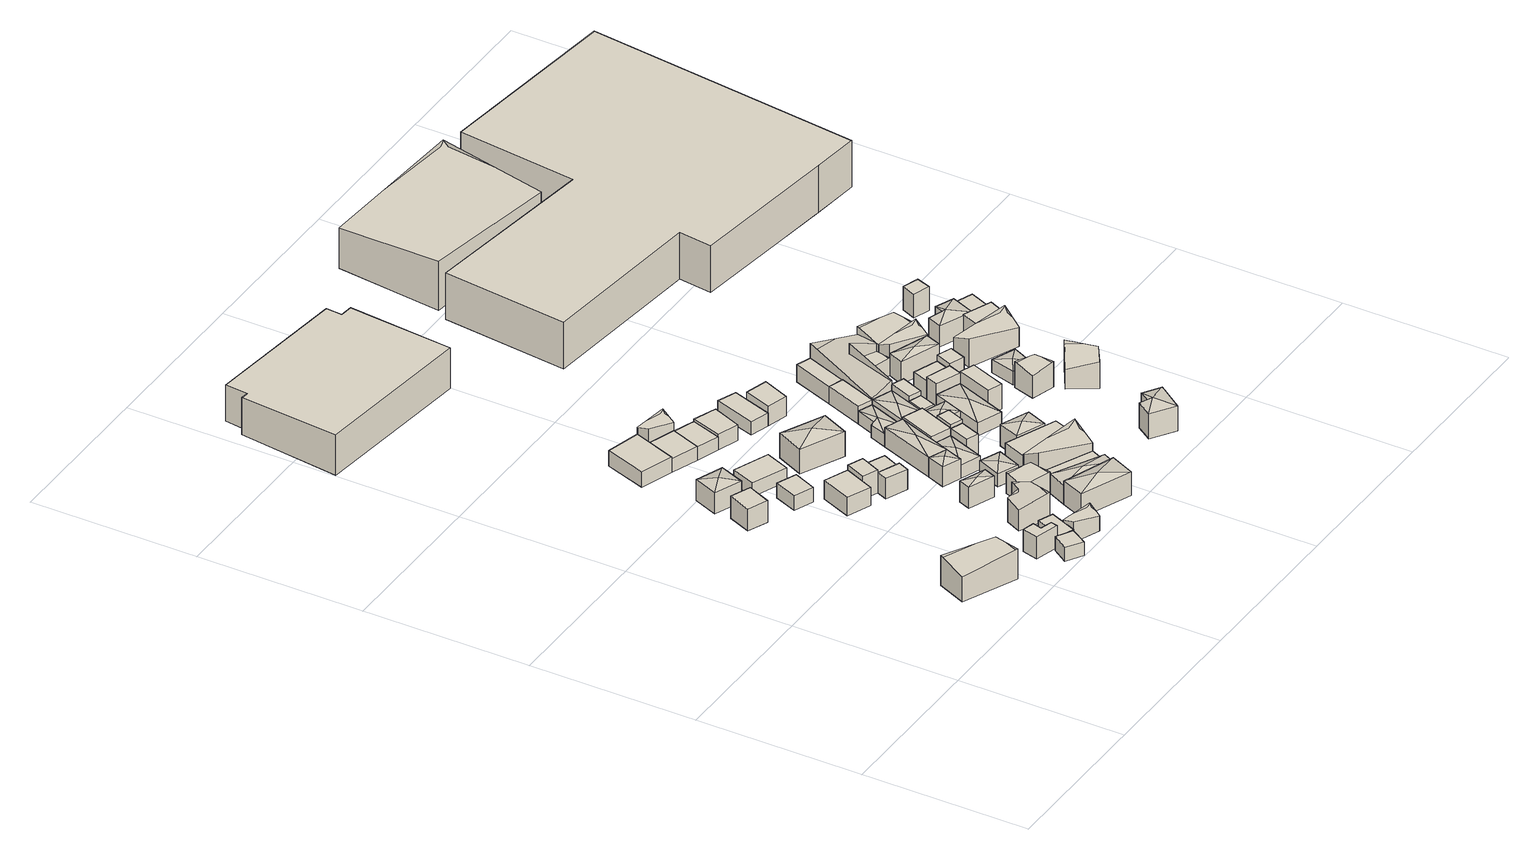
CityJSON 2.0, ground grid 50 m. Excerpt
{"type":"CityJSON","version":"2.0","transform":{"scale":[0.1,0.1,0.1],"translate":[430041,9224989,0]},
"CityObjects":{
"building1":{"type":"Building","attributes":{"Building Type":"Residential","Roof Shape":"gable","Roof Material":"Concrete Glazed Tile","Roof Material Code":1,"Roof Direction":"northwest","Building Height":7.86,"Roof Slope":29.5,"Footprint Area":170.13,"Solar PV Capacity Low":21.3,"Solar PV Capacity High":27.98,"Solar Annual Energy Low":30716,"Solar Annual Energy High":40481,"Suitable PV Area":127.17},"geometry":[{"type":"MultiSurface","lod":"2.2","boundaries":[[[0,1,2,3]],[[3,2,4,5]],[[2,1,6,4]],[[1,0,7,6]],[[0,3,5,7]],[[5,4,6,7]]]}]},
"building2":{"type":"Building","attributes":{"Building Type":"Residential","Roof Shape":"shed","Roof Material":"Clay Tile Shingle","Roof Material Code":3,"Roof Direction":"northwest","Building Height":6.77,"Roof Slope":18.7,"Footprint Area":47.7,"Solar PV Capacity Low":5.97,"Solar PV Capacity High":7.84,"Solar Annual Energy Low":8613,"Solar Annual Energy High":11351,"Suitable PV Area":35.66},"geometry":[{"type":"MultiSurface","lod":"2.2","boundaries":[[[8,9,10,11]],[[11,10,12,13]],[[10,9,14,12]],[[9,8,15,14]],[[8,11,13,15]],[[13,12,14,15]]]}]},
"building3":{"type":"Building","attributes":{"Building Type":"Residential","Roof Shape":"flat","Roof Material":"Concrete Glazed Tile","Roof Material Code":1,"Roof Direction":"northwest","Building Height":6.95,"Roof Slope":14,"Footprint Area":26.41,"Solar PV Capacity Low":3.31,"Solar PV Capacity High":4.34,"Solar Annual Energy Low":4769,"Solar Annual Energy High":6285,"Suitable PV Area":19.74},"geometry":[{"type":"MultiSurface","lod":"2.2","boundaries":[[[16,17,18,19,20,21]],[[21,20,22,23]],[[20,19,24,22]],[[19,18,25,24]],[[18,17,26,25]],[[17,16,27,26]],[[16,21,23,27]],[[23,22,24,25,26,27]]]}]},
"building4":{"type":"Building","attributes":{"Building Type":"Residential","Roof Shape":"shed","Roof Material":"Concrete Glazed Tile","Roof Material Code":1,"Roof Direction":"northwest","Building Height":4.28,"Roof Slope":13.3,"Footprint Area":32.36,"Solar PV Capacity Low":4.05,"Solar PV Capacity High":5.32,"Solar Annual Energy Low":5842,"Solar Annual Energy High":7699,"Suitable PV Area":24.19},"geometry":[{"type":"MultiSurface","lod":"2.2","boundaries":[[[28,29,30,31]],[[31,30,32,33]],[[30,29,34,32]],[[29,28,35,34]],[[28,31,33,35]],[[33,32,34,35]]]}]},
"building5":{"type":"Building","attributes":{"Building Type":"Residential","Roof Shape":"hip","Roof Material":"Clay Tile Shingle","Roof Material Code":3,"Roof Direction":"northwest","Building Height":6.63,"Roof Slope":22.6,"Footprint Area":69.58,"Solar PV Capacity Low":8.71,"Solar PV Capacity High":11.44,"Solar Annual Energy Low":12562,"Solar Annual Energy High":16556,"Suitable PV Area":52.01},"geometry":[{"type":"MultiSurface","lod":"2.2","boundaries":[[[36,37,38,39]],[[39,38,40,41]],[[38,37,42,40]],[[37,36,43,42]],[[36,39,41,43]],[[41,40,44]],[[40,42,44]],[[42,43,44]],[[43,41,44]]]}]},
"building6":{"type":"Building","attributes":{"Building Type":"Residential","Roof Shape":"flat","Roof Material":"Clay Tile Shingle","Roof Material Code":3,"Roof Direction":"northwest","Building Height":4.08,"Roof Slope":11.3,"Footprint Area":42.15,"Solar PV Capacity Low":5.28,"Solar PV Capacity High":6.93,"Solar Annual Energy Low":7611,"Solar Annual Energy High":10030,"Suitable PV Area":31.51},"geometry":[{"type":"MultiSurface","lod":"2.2","boundaries":[[[45,46,47,48]],[[48,47,49,50]],[[47,46,51,49]],[[46,45,52,51]],[[45,48,50,52]],[[50,49,51,52]]]}]},
"building7":{"type":"Building","attributes":{"Building Type":"Residential","Roof Shape":"shed","Roof Material":"Concrete Glazed Tile","Roof Material Code":1,"Roof Direction":"northwest","Building Height":4.56,"Roof Slope":10.9,"Footprint Area":46.5,"Solar PV Capacity Low":5.82,"Solar PV Capacity High":7.65,"Solar Annual Energy Low":8396,"Solar Annual Energy High":11065,"Suitable PV Area":34.76},"geometry":[{"type":"MultiSurface","lod":"2.2","boundaries":[[[53,54,55,56]],[[56,55,57,58]],[[55,54,59,57]],[[54,53,60,59]],[[53,56,58,60]],[[58,57,59,60]]]}]},
"building8":{"type":"Building","attributes":{"Building Type":"Residential","Roof Shape":"shed","Roof Material":"Concrete Glazed Tile","Roof Material Code":1,"Roof Direction":"northwest","Building Height":5.69,"Roof Slope":13.1,"Footprint Area":76.59,"Solar PV Capacity Low":9.59,"Solar PV Capacity High":12.6,"Solar Annual Energy Low":13828,"Solar Annual Energy High":18224,"Suitable PV Area":57.25},"geometry":[{"type":"MultiSurface","lod":"2.2","boundaries":[[[61,62,63,64]],[[64,63,65,66]],[[63,62,67,65]],[[62,61,68,67]],[[61,64,66,68]],[[66,65,67,68]]]}]},
"building9":{"type":"Building","attributes":{"Building Type":"Residential","Roof Shape":"gable","Roof Material":"Concrete Glazed Tile","Roof Material Code":1,"Roof Direction":"northwest","Building Height":4.71,"Roof Slope":31.8,"Footprint Area":36.45,"Solar PV Capacity Low":4.56,"Solar PV Capacity High":5.99,"Solar Annual Energy Low":6581,"Solar Annual Energy High":8673,"Suitable PV Area":27.25},"geometry":[{"type":"MultiSurface","lod":"2.2","boundaries":[[[69,47,70,71]],[[71,70,72,73]],[[70,47,74,72]],[[47,69,75,74]],[[69,71,73,75]],[[73,72,74,75]]]}]},
"building10":{"type":"Building","attributes":{"Building Type":"Residential","Roof Shape":"flat","Roof Material":"Clay Tile Shingle","Roof Material Code":3,"Roof Direction":"northwest","Building Height":4.94,"Roof Slope":7.6,"Footprint Area":140.53,"Solar PV Capacity Low":17.59,"Solar PV Capacity High":23.11,"Solar Annual Energy Low":25371,"Solar Annual Energy High":33437,"Suitable PV Area":105.04},"geometry":[{"type":"MultiSurface","lod":"2.2","boundaries":[[[76,77,78,79]],[[79,78,80,81]],[[78,77,82,80]],[[77,76,83,82]],[[76,79,81,83]],[[81,80,82,83]]]}]},
"building11":{"type":"Building","attributes":{"Building Type":"Residential","Roof Shape":"flat","Roof Material":"Clay Tile Shingle","Roof Material Code":3,"Roof Direction":"northwest","Building Height":4.43,"Roof Slope":8.7,"Footprint Area":89.55,"Solar PV Capacity Low":11.21,"Solar PV Capacity High":14.73,"Solar Annual Energy Low":16169,"Solar Annual Energy High":21309,"Suitable PV Area":66.94},"geometry":[{"type":"MultiSurface","lod":"2.2","boundaries":[[[84,85,86,87]],[[87,86,88,89]],[[86,85,90,88]],[[85,84,91,90]],[[84,87,89,91]],[[89,88,90,91]]]}]},
"building12":{"type":"Building","attributes":{"Building Type":"Residential","Roof Shape":"gable","Roof Material":"Clay Tile Shingle","Roof Material Code":3,"Roof Direction":"northwest","Building Height":6.71,"Roof Slope":29.6,"Footprint Area":73.29,"Solar PV Capacity Low":9.18,"Solar PV Capacity High":12.05,"Solar Annual Energy Low":13232,"Solar Annual Energy High":17439,"Suitable PV Area":54.78},"geometry":[{"type":"MultiSurface","lod":"2.2","boundaries":[[[92,93,94,95,96,97]],[[97,96,98,99]],[[96,95,100,98]],[[95,94,101,100]],[[94,93,102,101]],[[93,92,103,102]],[[92,97,99,103]],[[99,98,100,101,102,103]]]}]},
"building13":{"type":"Building","attributes":{"Building Type":"Residential","Roof Shape":"shed","Roof Material":"Concrete Glazed Tile","Roof Material Code":1,"Roof Direction":"northwest","Building Height":7.23,"Roof Slope":16,"Footprint Area":32.35,"Solar PV Capacity Low":4.05,"Solar PV Capacity High":5.32,"Solar Annual Energy Low":5840,"Solar Annual Energy High":7697,"Suitable PV Area":24.18},"geometry":[{"type":"MultiSurface","lod":"2.2","boundaries":[[[64,104,105,106]],[[106,105,107,108]],[[105,104,109,107]],[[104,64,110,109]],[[64,106,108,110]],[[108,107,109,110]]]}]},
"building14":{"type":"Building","attributes":{"Building Type":"Residential","Roof Shape":"shed","Roof Material":"Concrete Glazed Tile","Roof Material Code":1,"Roof Direction":"northwest","Building Height":6.28,"Roof Slope":16.9,"Footprint Area":24.74,"Solar PV Capacity Low":3.1,"Solar PV Capacity High":4.07,"Solar Annual Energy Low":4467,"Solar Annual Energy High":5887,"Suitable PV Area":18.49},"geometry":[{"type":"MultiSurface","lod":"2.2","boundaries":[[[105,111,112,113]],[[113,112,114,115]],[[112,111,116,114]],[[111,105,117,116]],[[105,113,115,117]],[[115,114,116,117]]]}]},
"building15":{"type":"Building","attributes":{"Building Type":"Residential","Roof Shape":"hip","Roof Material":"Concrete Glazed Tile","Roof Material Code":1,"Roof Direction":"northwest","Building Height":6.6,"Roof Slope":23.8,"Footprint Area":33.03,"Solar PV Capacity Low":4.13,"Solar PV Capacity High":5.43,"Solar Annual Energy Low":5962,"Solar Annual Energy High":7858,"Suitable PV Area":24.69},"geometry":[{"type":"MultiSurface","lod":"2.2","boundaries":[[[118,119,120,121]],[[121,120,122,123]],[[120,119,124,122]],[[119,118,125,124]],[[118,121,123,125]],[[123,122,126]],[[122,124,126]],[[124,125,126]],[[125,123,126]]]}]},
"building16":{"type":"Building","attributes":{"Building Type":"Residential","Roof Shape":"flat","Roof Material":"Clay Tile Shingle","Roof Material Code":3,"Roof Direction":"northwest","Building Height":4.42,"Roof Slope":14.1,"Footprint Area":83.01,"Solar PV Capacity Low":10.39,"Solar PV Capacity High":13.65,"Solar Annual Energy Low":14987,"Solar Annual Energy High":19752,"Suitable PV Area":62.05},"geometry":[{"type":"MultiSurface","lod":"2.2","boundaries":[[[127,78,128,129]],[[129,128,130,131]],[[128,78,132,130]],[[78,127,133,132]],[[127,129,131,133]],[[131,130,132,133]]]}]},
"building17":{"type":"Building","attributes":{"Building Type":"Residential","Roof Shape":"shed","Roof Material":"Concrete Glazed Tile","Roof Material Code":1,"Roof Direction":"northwest","Building Height":5.19,"Roof Slope":12.9,"Footprint Area":46.01,"Solar PV Capacity Low":5.76,"Solar PV Capacity High":7.57,"Solar Annual Energy Low":8307,"Solar Annual Energy High":10948,"Suitable PV Area":34.39},"geometry":[{"type":"MultiSurface","lod":"2.2","boundaries":[[[106,105,113,134]],[[134,113,135,136]],[[113,105,137,135]],[[105,106,138,137]],[[106,134,136,138]],[[136,135,137,138]]]}]},
"building18":{"type":"Building","attributes":{"Building Type":"Industrial","Roof Shape":"shed","Roof Material":"Metal Sheet","Roof Material Code":5,"Roof Direction":"southwest","Building Height":11.42,"Roof Slope":19,"Footprint Area":1847.92,"Solar PV Capacity Low":266.97,"Solar PV Capacity High":350.64,"Solar Annual Energy Low":384957,"Solar Annual Energy High":507342,"Suitable PV Area":1593.83},"geometry":[{"type":"MultiSurface","lod":"2.2","boundaries":[[[139,140,141,142,143,144,145,146]],[[146,145,147,148]],[[145,144,149,147]],[[144,143,150,149]],[[143,142,151,150]],[[142,141,152,151]],[[141,140,153,152]],[[140,139,154,153]],[[139,146,148,154]],[[148,147,149,150,151,152,153,154]]]}]},
"building19":{"type":"Building","attributes":{"Building Type":"Residential","Roof Shape":"gable","Roof Material":"Concrete Glazed Tile","Roof Material Code":1,"Roof Direction":"northwest","Building Height":6.99,"Roof Slope":34.5,"Footprint Area":38.88,"Solar PV Capacity Low":4.87,"Solar PV Capacity High":6.39,"Solar Annual Energy Low":7020,"Solar Annual Energy High":9252,"Suitable PV Area":29.07},"geometry":[{"type":"MultiSurface","lod":"2.2","boundaries":[[[127,129,155,79]],[[79,155,156,157]],[[155,129,158,156]],[[129,127,159,158]],[[127,79,157,159]],[[157,156,158,159]]]}]},
"building20":{"type":"Building","attributes":{"Building Type":"Residential","Roof Shape":"gable","Roof Material":"Clay Tile Shingle","Roof Material Code":3,"Roof Direction":"northwest","Building Height":5.65,"Roof Slope":28.7,"Footprint Area":60.01,"Solar PV Capacity Low":7.51,"Solar PV Capacity High":9.87,"Solar Annual Energy Low":10834,"Solar Annual Energy High":14278,"Suitable PV Area":44.85},"geometry":[{"type":"MultiSurface","lod":"2.2","boundaries":[[[160,161,162,163,164]],[[164,163,165,166]],[[163,162,167,165]],[[162,161,168,167]],[[161,160,169,168]],[[160,164,166,169]],[[166,165,167,168,169]]]}]},
"building21":{"type":"Building","attributes":{"Building Type":"Residential","Roof Shape":"flat","Roof Material":"Clay Tile Shingle","Roof Material Code":3,"Roof Direction":"northwest","Building Height":4.21,"Roof Slope":8.4,"Footprint Area":67.6,"Solar PV Capacity Low":8.46,"Solar PV Capacity High":11.12,"Solar Annual Energy Low":12204,"Solar Annual Energy High":16084,"Suitable PV Area":50.53},"geometry":[{"type":"MultiSurface","lod":"2.2","boundaries":[[[129,128,170,171]],[[171,170,172,173]],[[170,128,174,172]],[[128,129,175,174]],[[129,171,173,175]],[[173,172,174,175]]]}]},
"building22":{"type":"Building","attributes":{"Building Type":"Residential","Roof Shape":"hip","Roof Material":"Concrete Glazed Tile","Roof Material Code":1,"Roof Direction":"northwest","Building Height":7.42,"Roof Slope":24.3,"Footprint Area":129.24,"Solar PV Capacity Low":16.18,"Solar PV Capacity High":21.25,"Solar Annual Energy Low":23334,"Solar Annual Energy High":30752,"Suitable PV Area":96.61},"geometry":[{"type":"MultiSurface","lod":"2.2","boundaries":[[[176,177,178,179]],[[179,178,180,181]],[[178,177,182,180]],[[177,176,183,182]],[[176,179,181,183]],[[181,180,184]],[[180,182,184]],[[182,183,184]],[[183,181,184]]]}]},
"building23":{"type":"Building","attributes":{"Building Type":"Residential","Roof Shape":"hip","Roof Material":"Concrete Glazed Tile","Roof Material Code":1,"Roof Direction":"northwest","Building Height":6.24,"Roof Slope":28.3,"Footprint Area":34.46,"Solar PV Capacity Low":4.31,"Solar PV Capacity High":5.67,"Solar Annual Energy Low":6222,"Solar Annual Energy High":8200,"Suitable PV Area":25.76},"geometry":[{"type":"MultiSurface","lod":"2.2","boundaries":[[[185,186,187,188]],[[188,187,189,190]],[[187,186,191,189]],[[186,185,192,191]],[[185,188,190,192]],[[190,189,193]],[[189,191,193]],[[191,192,193]],[[192,190,193]]]}]},
"building24":{"type":"Building","attributes":{"Building Type":"Residential","Roof Shape":"hip","Roof Material":"Concrete Glazed Tile","Roof Material Code":1,"Roof Direction":"northwest","Building Height":7.75,"Roof Slope":28.5,"Footprint Area":129.04,"Solar PV Capacity Low":16.16,"Solar PV Capacity High":21.22,"Solar Annual Energy Low":23297,"Solar Annual Energy High":30704,"Suitable PV Area":96.46},"geometry":[{"type":"MultiSurface","lod":"2.2","boundaries":[[[194,195,196,197]],[[197,196,198,199]],[[196,195,200,198]],[[195,194,201,200]],[[194,197,199,201]],[[199,198,202]],[[198,200,202]],[[200,201,202]],[[201,199,202]]]}]},
"building25":{"type":"Building","attributes":{"Building Type":"Residential","Roof Shape":"hip","Roof Material":"Clay Tile Shingle","Roof Material Code":3,"Roof Direction":"northwest","Building Height":6.05,"Roof Slope":24.7,"Footprint Area":87.46,"Solar PV Capacity Low":10.95,"Solar PV Capacity High":14.38,"Solar Annual Energy Low":15791,"Solar Annual Energy High":20811,"Suitable PV Area":65.38},"geometry":[{"type":"MultiSurface","lod":"2.2","boundaries":[[[161,176,179,203]],[[203,179,204,205]],[[179,176,206,204]],[[176,161,207,206]],[[161,203,205,207]],[[205,204,208]],[[204,206,208]],[[206,207,208]],[[207,205,208]]]}]},
"building26":{"type":"Building","attributes":{"Building Type":"Residential","Roof Shape":"hip","Roof Material":"Clay Tile Shingle","Roof Material Code":3,"Roof Direction":"northwest","Building Height":4.06,"Roof Slope":20.1,"Footprint Area":52.5,"Solar PV Capacity Low":6.57,"Solar PV Capacity High":8.63,"Solar Annual Energy Low":9478,"Solar Annual Energy High":12491,"Suitable PV Area":39.24},"geometry":[{"type":"MultiSurface","lod":"2.2","boundaries":[[[209,210,211,212]],[[212,211,213,214]],[[211,210,215,213]],[[210,209,216,215]],[[209,212,214,216]],[[214,213,217]],[[213,215,217]],[[215,216,217]],[[216,214,217]]]}]},
"building27":{"type":"Building","attributes":{"Building Type":"Residential","Roof Shape":"flat","Roof Material":"Clay Tile Shingle","Roof Material Code":3,"Roof Direction":"northwest","Building Height":4.92,"Roof Slope":8,"Footprint Area":66.51,"Solar PV Capacity Low":8.33,"Solar PV Capacity High":10.94,"Solar Annual Energy Low":12008,"Solar Annual Energy High":15826,"Suitable PV Area":49.72},"geometry":[{"type":"MultiSurface","lod":"2.2","boundaries":[[[171,170,218,219]],[[219,218,220,221]],[[218,170,222,220]],[[170,171,223,222]],[[171,219,221,223]],[[221,220,222,223]]]}]},
"building28":{"type":"Building","attributes":{"Building Type":"Residential","Roof Shape":"hip","Roof Material":"Clay Tile Shingle","Roof Material Code":3,"Roof Direction":"northwest","Building Height":4.21,"Roof Slope":22.9,"Footprint Area":81.2,"Solar PV Capacity Low":10.17,"Solar PV Capacity High":13.35,"Solar Annual Energy Low":14661,"Solar Annual Energy High":19321,"Suitable PV Area":60.7},"geometry":[{"type":"MultiSurface","lod":"2.2","boundaries":[[[224,187,225,226]],[[226,225,227,228]],[[225,187,229,227]],[[187,224,230,229]],[[224,226,228,230]],[[228,227,231]],[[227,229,231]],[[229,230,231]],[[230,228,231]]]}]},
"building29":{"type":"Building","attributes":{"Building Type":"Residential","Roof Shape":"flat","Roof Material":"Clay Tile Shingle","Roof Material Code":3,"Roof Direction":"northwest","Building Height":4.2,"Roof Slope":13.6,"Footprint Area":82.47,"Solar PV Capacity Low":10.33,"Solar PV Capacity High":13.56,"Solar Annual Energy Low":14889,"Solar Annual Energy High":19622,"Suitable PV Area":61.64},"geometry":[{"type":"MultiSurface","lod":"2.2","boundaries":[[[162,161,203,232]],[[232,203,233,234]],[[203,161,235,233]],[[161,162,236,235]],[[162,232,234,236]],[[234,233,235,236]]]}]},
"building30":{"type":"Building","attributes":{"Building Type":"Residential","Roof Shape":"hip","Roof Material":"Concrete Glazed Tile","Roof Material Code":1,"Roof Direction":"northwest","Building Height":6.19,"Roof Slope":27.3,"Footprint Area":108.42,"Solar PV Capacity Low":13.57,"Solar PV Capacity High":17.83,"Solar Annual Energy Low":19574,"Solar Annual Energy High":25797,"Suitable PV Area":81.04},"geometry":[{"type":"MultiSurface","lod":"2.2","boundaries":[[[237,238,185,188]],[[188,185,192,190]],[[185,238,239,192]],[[238,237,240,239]],[[237,188,190,240]],[[190,192,241]],[[192,239,241]],[[239,240,241]],[[240,190,241]]]}]},
"building31":{"type":"Building","attributes":{"Building Type":"Residential","Roof Shape":"gable","Roof Material":"Concrete Glazed Tile","Roof Material Code":1,"Roof Direction":"northwest","Building Height":6.73,"Roof Slope":34.8,"Footprint Area":112.78,"Solar PV Capacity Low":14.12,"Solar PV Capacity High":18.55,"Solar Annual Energy Low":20362,"Solar Annual Energy High":26836,"Suitable PV Area":84.31},"geometry":[{"type":"MultiSurface","lod":"2.2","boundaries":[[[162,232,242,243]],[[243,242,244,245]],[[242,232,246,244]],[[232,162,247,246]],[[162,243,245,247]],[[245,244,246,247]]]}]},
"building32":{"type":"Building","attributes":{"Building Type":"Residential","Roof Shape":"flat","Roof Material":"Concrete Glazed Tile","Roof Material Code":1,"Roof Direction":"northwest","Building Height":6.4,"Roof Slope":8.3,"Footprint Area":25.79,"Solar PV Capacity Low":3.23,"Solar PV Capacity High":4.24,"Solar Annual Energy Low":4655,"Solar Annual Energy High":6135,"Suitable PV Area":19.27},"geometry":[{"type":"MultiSurface","lod":"2.2","boundaries":[[[248,226,249,250]],[[250,249,251,252]],[[249,226,253,251]],[[226,248,254,253]],[[248,250,252,254]],[[252,251,253,254]]]}]},
"building33":{"type":"Building","attributes":{"Building Type":"Residential","Roof Shape":"shed","Roof Material":"Clay Tile Shingle","Roof Material Code":3,"Roof Direction":"northwest","Building Height":4.08,"Roof Slope":11.1,"Footprint Area":77.38,"Solar PV Capacity Low":9.69,"Solar PV Capacity High":12.73,"Solar Annual Energy Low":13971,"Solar Annual Energy High":18412,"Suitable PV Area":57.84},"geometry":[{"type":"MultiSurface","lod":"2.2","boundaries":[[[255,256,257,258]],[[258,257,259,260]],[[257,256,261,259]],[[256,255,262,261]],[[255,258,260,262]],[[260,259,261,262]]]}]},
"building34":{"type":"Building","attributes":{"Building Type":"Residential","Roof Shape":"shed","Roof Material":"Clay Tile Shingle","Roof Material Code":3,"Roof Direction":"northwest","Building Height":6.58,"Roof Slope":14.6,"Footprint Area":76.81,"Solar PV Capacity Low":9.62,"Solar PV Capacity High":12.63,"Solar Annual Energy Low":13867,"Solar Annual Energy High":18276,"Suitable PV Area":57.41},"geometry":[{"type":"MultiSurface","lod":"2.2","boundaries":[[[263,237,224,226]],[[226,224,264,265]],[[224,237,266,264]],[[237,263,267,266]],[[263,226,265,267]],[[265,264,266,267]]]}]},
"building35":{"type":"Building","attributes":{"Building Type":"Residential","Roof Shape":"flat","Roof Material":"Concrete Glazed Tile","Roof Material Code":1,"Roof Direction":"northwest","Building Height":6.07,"Roof Slope":6,"Footprint Area":129.25,"Solar PV Capacity Low":16.18,"Solar PV Capacity High":21.26,"Solar Annual Energy Low":23336,"Solar Annual Energy High":30755,"Suitable PV Area":96.62},"geometry":[{"type":"MultiSurface","lod":"2.2","boundaries":[[[268,243,242,269]],[[269,242,270,271]],[[242,243,272,270]],[[243,268,273,272]],[[268,269,271,273]],[[271,270,272,273]]]}]},
"building36":{"type":"Building","attributes":{"Building Type":"Residential","Roof Shape":"hip","Roof Material":"Concrete Glazed Tile","Roof Material Code":1,"Roof Direction":"northwest","Building Height":4.08,"Roof Slope":28.9,"Footprint Area":65.48,"Solar PV Capacity Low":8.2,"Solar PV Capacity High":10.77,"Solar Annual Energy Low":11822,"Solar Annual Energy High":15581,"Suitable PV Area":48.95},"geometry":[{"type":"MultiSurface","lod":"2.2","boundaries":[[[274,275,276,238,237,277]],[[277,237,278,279]],[[237,238,280,278]],[[238,276,281,280]],[[276,275,282,281]],[[275,274,283,282]],[[274,277,279,283]],[[279,278,284]],[[278,280,284]],[[280,281,284]],[[281,282,284]],[[282,283,284]],[[283,279,284]]]}]},
"building37":{"type":"Building","attributes":{"Building Type":"Residential","Roof Shape":"flat","Roof Material":"Concrete Glazed Tile","Roof Material Code":1,"Roof Direction":"northwest","Building Height":7.58,"Roof Slope":11.4,"Footprint Area":22.18,"Solar PV Capacity Low":2.78,"Solar PV Capacity High":3.65,"Solar Annual Energy Low":4005,"Solar Annual Energy High":5278,"Suitable PV Area":16.58},"geometry":[{"type":"MultiSurface","lod":"2.2","boundaries":[[[285,226,248,286]],[[286,248,287,288]],[[248,226,289,287]],[[226,285,290,289]],[[285,286,288,290]],[[288,287,289,290]]]}]},
"building38":{"type":"Building","attributes":{"Building Type":"Residential","Roof Shape":"shed","Roof Material":"Clay Tile Shingle","Roof Material Code":3,"Roof Direction":"northwest","Building Height":6.19,"Roof Slope":17,"Footprint Area":56.7,"Solar PV Capacity Low":7.1,"Solar PV Capacity High":9.33,"Solar Annual Energy Low":10238,"Solar Annual Energy High":13492,"Suitable PV Area":42.39},"geometry":[{"type":"MultiSurface","lod":"2.2","boundaries":[[[291,292,257,293]],[[293,257,294,295]],[[257,292,296,294]],[[292,291,297,296]],[[291,293,295,297]],[[295,294,296,297]]]}]},
"building39":{"type":"Building","attributes":{"Building Type":"Residential","Roof Shape":"hip","Roof Material":"Concrete Glazed Tile","Roof Material Code":1,"Roof Direction":"northwest","Building Height":6.83,"Roof Slope":27.3,"Footprint Area":63.03,"Solar PV Capacity Low":7.89,"Solar PV Capacity High":10.36,"Solar Annual Energy Low":11379,"Solar Annual Energy High":14996,"Suitable PV Area":47.11},"geometry":[{"type":"MultiSurface","lod":"2.2","boundaries":[[[298,299,300,301]],[[301,300,302,303]],[[300,299,304,302]],[[299,298,305,304]],[[298,301,303,305]],[[303,302,306]],[[302,304,306]],[[304,305,306]],[[305,303,306]]]}]},
"building40":{"type":"Building","attributes":{"Building Type":"Residential","Roof Shape":"hip","Roof Material":"Clay Tile Shingle","Roof Material Code":3,"Roof Direction":"northwest","Building Height":5.7,"Roof Slope":20.5,"Footprint Area":82.85,"Solar PV Capacity Low":10.37,"Solar PV Capacity High":13.63,"Solar Annual Energy Low":14959,"Solar Annual Energy High":19714,"Suitable PV Area":61.93},"geometry":[{"type":"MultiSurface","lod":"2.2","boundaries":[[[277,237,263,307]],[[307,263,308,309]],[[263,237,310,308]],[[237,277,311,310]],[[277,307,309,311]],[[309,308,312]],[[308,310,312]],[[310,311,312]],[[311,309,312]]]}]},
"building41":{"type":"Building","attributes":{"Building Type":"Residential","Roof Shape":"hip","Roof Material":"Clay Tile Shingle","Roof Material Code":3,"Roof Direction":"northwest","Building Height":5.56,"Roof Slope":26.4,"Footprint Area":46.79,"Solar PV Capacity Low":5.86,"Solar PV Capacity High":7.69,"Solar Annual Energy Low":8448,"Solar Annual Energy High":11134,"Suitable PV Area":34.98},"geometry":[{"type":"MultiSurface","lod":"2.2","boundaries":[[[263,285,313,314]],[[314,313,315,316]],[[313,285,317,315]],[[285,263,318,317]],[[263,314,316,318]],[[316,315,319]],[[315,317,319]],[[317,318,319]],[[318,316,319]]]}]},
"building42":{"type":"Building","attributes":{"Building Type":"Residential","Roof Shape":"flat","Roof Material":"Concrete Glazed Tile","Roof Material Code":1,"Roof Direction":"northwest","Building Height":6.06,"Roof Slope":8.3,"Footprint Area":21.74,"Solar PV Capacity Low":2.72,"Solar PV Capacity High":3.57,"Solar Annual Energy Low":3925,"Solar Annual Energy High":5172,"Suitable PV Area":16.25},"geometry":[{"type":"MultiSurface","lod":"2.2","boundaries":[[[320,263,321,322]],[[322,321,323,324]],[[321,263,325,323]],[[263,320,326,325]],[[320,322,324,326]],[[324,323,325,326]]]}]},
"building43":{"type":"Building","attributes":{"Building Type":"Residential","Roof Shape":"flat","Roof Material":"Concrete Glazed Tile","Roof Material Code":1,"Roof Direction":"northwest","Building Height":5.62,"Roof Slope":6.2,"Footprint Area":55.98,"Solar PV Capacity Low":7.01,"Solar PV Capacity High":9.21,"Solar Annual Energy Low":10107,"Solar Annual Energy High":13320,"Suitable PV Area":41.85},"geometry":[{"type":"MultiSurface","lod":"2.2","boundaries":[[[327,274,277,328]],[[328,277,329,330]],[[277,274,331,329]],[[274,327,332,331]],[[327,328,330,332]],[[330,329,331,332]]]}]},
"building44":{"type":"Building","attributes":{"Building Type":"Residential","Roof Shape":"shed","Roof Material":"Concrete Glazed Tile","Roof Material Code":1,"Roof Direction":"northwest","Building Height":7.55,"Roof Slope":14.9,"Footprint Area":27.88,"Solar PV Capacity Low":3.49,"Solar PV Capacity High":4.59,"Solar Annual Energy Low":5034,"Solar Annual Energy High":6634,"Suitable PV Area":20.84},"geometry":[{"type":"MultiSurface","lod":"2.2","boundaries":[[[333,307,320,322]],[[322,320,334,335]],[[320,307,336,334]],[[307,333,337,336]],[[333,322,335,337]],[[335,334,336,337]]]}]},
"building45":{"type":"Building","attributes":{"Building Type":"Residential","Roof Shape":"hip","Roof Material":"Clay Tile Shingle","Roof Material Code":3,"Roof Direction":"northwest","Building Height":4.12,"Roof Slope":28.3,"Footprint Area":136.31,"Solar PV Capacity Low":17.07,"Solar PV Capacity High":22.42,"Solar Annual Energy Low":24611,"Solar Annual Energy High":32435,"Suitable PV Area":101.9},"geometry":[{"type":"MultiSurface","lod":"2.2","boundaries":[[[338,339,340,341]],[[341,340,342,343]],[[340,339,344,342]],[[339,338,345,344]],[[338,341,343,345]],[[343,342,346]],[[342,344,346]],[[344,345,346]],[[345,343,346]]]}]},
"building46":{"type":"Building","attributes":{"Building Type":"Residential","Roof Shape":"flat","Roof Material":"Concrete Glazed Tile","Roof Material Code":1,"Roof Direction":"northwest","Building Height":5.44,"Roof Slope":8.9,"Footprint Area":61.79,"Solar PV Capacity Low":7.74,"Solar PV Capacity High":10.16,"Solar Annual Energy Low":11156,"Solar Annual Energy High":14703,"Suitable PV Area":46.19},"geometry":[{"type":"MultiSurface","lod":"2.2","boundaries":[[[347,327,328,348]],[[348,328,349,350]],[[328,327,351,349]],[[327,347,352,351]],[[347,348,350,352]],[[350,349,351,352]]]}]},
"building47":{"type":"Building","attributes":{"Building Type":"Residential","Roof Shape":"shed","Roof Material":"Concrete Glazed Tile","Roof Material Code":1,"Roof Direction":"northwest","Building Height":7.41,"Roof Slope":11.1,"Footprint Area":32.94,"Solar PV Capacity Low":4.12,"Solar PV Capacity High":5.42,"Solar Annual Energy Low":5947,"Solar Annual Energy High":7838,"Suitable PV Area":24.62},"geometry":[{"type":"MultiSurface","lod":"2.2","boundaries":[[[353,354,338,341]],[[341,338,355,356]],[[338,354,357,355]],[[354,353,358,357]],[[353,341,356,358]],[[356,355,357,358]]]}]},
"building48":{"type":"Building","attributes":{"Building Type":"Residential","Roof Shape":"flat","Roof Material":"Concrete Glazed Tile","Roof Material Code":1,"Roof Direction":"northwest","Building Height":7.93,"Roof Slope":5.6,"Footprint Area":53.75,"Solar PV Capacity Low":6.73,"Solar PV Capacity High":8.84,"Solar Annual Energy Low":9705,"Solar Annual Energy High":12790,"Suitable PV Area":40.18},"geometry":[{"type":"MultiSurface","lod":"2.2","boundaries":[[[359,341,360,361]],[[361,360,362,363]],[[360,341,364,362]],[[341,359,365,364]],[[359,361,363,365]],[[363,362,364,365]]]}]},
"building49":{"type":"Building","attributes":{"Building Type":"Residential","Roof Shape":"hip","Roof Material":"Clay Tile Shingle","Roof Material Code":3,"Roof Direction":"northwest","Building Height":7.91,"Roof Slope":26.3,"Footprint Area":70.68,"Solar PV Capacity Low":8.85,"Solar PV Capacity High":11.62,"Solar Annual Energy Low":12761,"Solar Annual Energy High":16818,"Suitable PV Area":52.83},"geometry":[{"type":"MultiSurface","lod":"2.2","boundaries":[[[366,367,368,369,370,371]],[[371,370,372,373]],[[370,369,374,372]],[[369,368,375,374]],[[368,367,376,375]],[[367,366,377,376]],[[366,371,373,377]],[[373,372,378]],[[372,374,378]],[[374,375,378]],[[375,376,378]],[[376,377,378]],[[377,373,378]]]}]},
"building50":{"type":"Building","attributes":{"Building Type":"Residential","Roof Shape":"gable","Roof Material":"Clay Tile Shingle","Roof Material Code":3,"Roof Direction":"northwest","Building Height":6.01,"Roof Slope":27.1,"Footprint Area":239.42,"Solar PV Capacity Low":29.98,"Solar PV Capacity High":39.37,"Solar Annual Energy Low":43226,"Solar Annual Energy High":56969,"Suitable PV Area":178.97},"geometry":[{"type":"MultiSurface","lod":"2.2","boundaries":[[[379,380,381,348,277,307]],[[307,277,382,383]],[[277,348,384,382]],[[348,381,385,384]],[[381,380,386,385]],[[380,379,387,386]],[[379,307,383,387]],[[383,382,384,385,386,387]]]}]},
"building51":{"type":"Building","attributes":{"Building Type":"Residential","Roof Shape":"flat","Roof Material":"Concrete Glazed Tile","Roof Material Code":1,"Roof Direction":"northwest","Building Height":6.16,"Roof Slope":9.8,"Footprint Area":40.49,"Solar PV Capacity Low":5.07,"Solar PV Capacity High":6.66,"Solar Annual Energy Low":7311,"Solar Annual Energy High":9635,"Suitable PV Area":30.27},"geometry":[{"type":"MultiSurface","lod":"2.2","boundaries":[[[388,354,353,389]],[[389,353,390,391]],[[353,354,392,390]],[[354,388,393,392]],[[388,389,391,393]],[[391,390,392,393]]]}]},
"building52":{"type":"Building","attributes":{"Building Type":"Residential","Roof Shape":"gable","Roof Material":"Concrete Glazed Tile","Roof Material Code":1,"Roof Direction":"northwest","Building Height":4.76,"Roof Slope":31.2,"Footprint Area":50.17,"Solar PV Capacity Low":6.28,"Solar PV Capacity High":8.25,"Solar Annual Energy Low":9057,"Solar Annual Energy High":11937,"Suitable PV Area":37.5},"geometry":[{"type":"MultiSurface","lod":"2.2","boundaries":[[[379,394,395,380]],[[380,395,396,397]],[[395,394,398,396]],[[394,379,399,398]],[[379,380,397,399]],[[397,396,398,399]]]}]},
"building53":{"type":"Building","attributes":{"Building Type":"Residential","Roof Shape":"shed","Roof Material":"Concrete Glazed Tile","Roof Material Code":1,"Roof Direction":"northwest","Building Height":8,"Roof Slope":17,"Footprint Area":25.07,"Solar PV Capacity Low":3.14,"Solar PV Capacity High":4.12,"Solar Annual Energy Low":4526,"Solar Annual Energy High":5965,"Suitable PV Area":18.74},"geometry":[{"type":"MultiSurface","lod":"2.2","boundaries":[[[389,353,400,401]],[[401,400,402,403]],[[400,353,404,402]],[[353,389,405,404]],[[389,401,403,405]],[[403,402,404,405]]]}]},
"building54":{"type":"Building","attributes":{"Building Type":"Residential","Roof Shape":"gable","Roof Material":"Concrete Glazed Tile","Roof Material Code":1,"Roof Direction":"northwest","Building Height":7.15,"Roof Slope":34.6,"Footprint Area":48.71,"Solar PV Capacity Low":6.1,"Solar PV Capacity High":8.01,"Solar Annual Energy Low":8794,"Solar Annual Energy High":11590,"Suitable PV Area":36.41},"geometry":[{"type":"MultiSurface","lod":"2.2","boundaries":[[[406,407,408,409]],[[409,408,410,411]],[[408,407,412,410]],[[407,406,413,412]],[[406,409,411,413]],[[411,410,412,413]]]}]},
"building55":{"type":"Building","attributes":{"Building Type":"Residential","Roof Shape":"hip","Roof Material":"Concrete Glazed Tile","Roof Material Code":1,"Roof Direction":"northwest","Building Height":6.95,"Roof Slope":29.5,"Footprint Area":63.87,"Solar PV Capacity Low":8,"Solar PV Capacity High":10.5,"Solar Annual Energy Low":11531,"Solar Annual Energy High":15197,"Suitable PV Area":47.74},"geometry":[{"type":"MultiSurface","lod":"2.2","boundaries":[[[395,414,415,416]],[[416,415,417,418]],[[415,414,419,417]],[[414,395,420,419]],[[395,416,418,420]],[[418,417,421]],[[417,419,421]],[[419,420,421]],[[420,418,421]]]}]},
"building56":{"type":"Building","attributes":{"Building Type":"Residential","Roof Shape":"gable","Roof Material":"Concrete Glazed Tile","Roof Material Code":1,"Roof Direction":"northwest","Building Height":7.42,"Roof Slope":33.2,"Footprint Area":57.11,"Solar PV Capacity Low":7.15,"Solar PV Capacity High":9.39,"Solar Annual Energy Low":10311,"Solar Annual Energy High":13589,"Suitable PV Area":42.69},"geometry":[{"type":"MultiSurface","lod":"2.2","boundaries":[[[395,416,422,423]],[[423,422,424,425]],[[422,416,426,424]],[[416,395,427,426]],[[395,423,425,427]],[[425,424,426,427]]]}]},
"building57":{"type":"Building","attributes":{"Building Type":"Residential","Roof Shape":"hip","Roof Material":"Clay Tile Shingle","Roof Material Code":3,"Roof Direction":"northwest","Building Height":4.19,"Roof Slope":20.6,"Footprint Area":53.74,"Solar PV Capacity Low":6.73,"Solar PV Capacity High":8.84,"Solar Annual Energy Low":9703,"Solar Annual Energy High":12788,"Suitable PV Area":40.17},"geometry":[{"type":"MultiSurface","lod":"2.2","boundaries":[[[428,429,430,431]],[[431,430,432,433]],[[430,429,434,432]],[[429,428,435,434]],[[428,431,433,435]],[[433,432,436]],[[432,434,436]],[[434,435,436]],[[435,433,436]]]}]},
"building58":{"type":"Building","attributes":{"Building Type":"Residential","Roof Shape":"gable","Roof Material":"Concrete Glazed Tile","Roof Material Code":1,"Roof Direction":"northwest","Building Height":7.29,"Roof Slope":28.4,"Footprint Area":111.65,"Solar PV Capacity Low":13.98,"Solar PV Capacity High":18.36,"Solar Annual Energy Low":20158,"Solar Annual Energy High":26567,"Suitable PV Area":83.46},"geometry":[{"type":"MultiSurface","lod":"2.2","boundaries":[[[437,423,422,438]],[[438,422,439,440]],[[422,423,441,439]],[[423,437,442,441]],[[437,438,440,442]],[[440,439,441,442]]]}]},
"building59":{"type":"Building","attributes":{"Building Type":"Residential","Roof Shape":"gable","Roof Material":"Concrete Glazed Tile","Roof Material Code":1,"Roof Direction":"southwest","Building Height":6.19,"Roof Slope":28,"Footprint Area":91.2,"Solar PV Capacity Low":11.42,"Solar PV Capacity High":15,"Solar Annual Energy Low":16466,"Solar Annual Energy High":21701,"Suitable PV Area":68.18},"geometry":[{"type":"MultiSurface","lod":"2.2","boundaries":[[[443,444,445,446]],[[446,445,447,448]],[[445,444,449,447]],[[444,443,450,449]],[[443,446,448,450]],[[448,447,449,450]]]}]},
"building60":{"type":"Building","attributes":{"Building Type":"Residential","Roof Shape":"gable","Roof Material":"Concrete Glazed Tile","Roof Material Code":1,"Roof Direction":"northwest","Building Height":6,"Roof Slope":29.2,"Footprint Area":109.03,"Solar PV Capacity Low":13.65,"Solar PV Capacity High":17.93,"Solar Annual Energy Low":19684,"Solar Annual Energy High":25942,"Suitable PV Area":81.5},"geometry":[{"type":"MultiSurface","lod":"2.2","boundaries":[[[451,452,453,454]],[[454,453,455,456]],[[453,452,457,455]],[[452,451,458,457]],[[451,454,456,458]],[[456,455,457,458]]]}]},
"building61":{"type":"Building","attributes":{"Building Type":"Residential","Roof Shape":"hip","Roof Material":"Clay Tile Shingle","Roof Material Code":3,"Roof Direction":"northwest","Building Height":6.63,"Roof Slope":26.6,"Footprint Area":68.19,"Solar PV Capacity Low":8.54,"Solar PV Capacity High":11.21,"Solar Annual Energy Low":12311,"Solar Annual Energy High":16225,"Suitable PV Area":50.97},"geometry":[{"type":"MultiSurface","lod":"2.2","boundaries":[[[459,460,461,462,463,464]],[[464,463,465,466]],[[463,462,467,465]],[[462,461,468,467]],[[461,460,469,468]],[[460,459,470,469]],[[459,464,466,470]],[[466,465,471]],[[465,467,471]],[[467,468,471]],[[468,469,471]],[[469,470,471]],[[470,466,471]]]}]},
"building62":{"type":"Building","attributes":{"Building Type":"Residential","Roof Shape":"shed","Roof Material":"Concrete Glazed Tile","Roof Material Code":1,"Roof Direction":"northwest","Building Height":6.82,"Roof Slope":15.1,"Footprint Area":53.24,"Solar PV Capacity Low":6.67,"Solar PV Capacity High":8.75,"Solar Annual Energy Low":9611,"Solar Annual Energy High":12667,"Suitable PV Area":39.79},"geometry":[{"type":"MultiSurface","lod":"2.2","boundaries":[[[472,473,454,474]],[[474,454,475,476]],[[454,473,477,475]],[[473,472,478,477]],[[472,474,476,478]],[[476,475,477,478]]]}]},
"building63":{"type":"Building","attributes":{"Building Type":"Residential","Roof Shape":"shed","Roof Material":"Clay Tile Shingle","Roof Material Code":3,"Roof Direction":"northwest","Building Height":5.11,"Roof Slope":13.8,"Footprint Area":48.81,"Solar PV Capacity Low":6.11,"Solar PV Capacity High":8.03,"Solar Annual Energy Low":8812,"Solar Annual Energy High":11614,"Suitable PV Area":36.49},"geometry":[{"type":"MultiSurface","lod":"2.2","boundaries":[[[464,463,474,479]],[[479,474,480,481]],[[474,463,482,480]],[[463,464,483,482]],[[464,479,481,483]],[[481,480,482,483]]]}]},
"building64":{"type":"Building","attributes":{"Building Type":"Industrial","Roof Shape":"gable","Roof Material":"Metal Sheet","Roof Material Code":5,"Roof Direction":"southwest","Building Height":12.72,"Roof Slope":31.9,"Footprint Area":1453.6,"Solar PV Capacity Low":210,"Solar PV Capacity High":275.82,"Solar Annual Energy Low":302813,"Solar Annual Energy High":399084,"Suitable PV Area":1253.73},"geometry":[{"type":"MultiSurface","lod":"2.2","boundaries":[[[484,485,486,487]],[[487,486,488,489]],[[486,485,490,488]],[[485,484,491,490]],[[484,487,489,491]],[[489,488,490,491]]]}]},
"building65":{"type":"Building","attributes":{"Building Type":"Residential","Roof Shape":"flat","Roof Material":"Concrete Glazed Tile","Roof Material Code":1,"Roof Direction":"northwest","Building Height":7.49,"Roof Slope":11.9,"Footprint Area":23.32,"Solar PV Capacity Low":2.92,"Solar PV Capacity High":3.84,"Solar Annual Energy Low":4211,"Solar Annual Energy High":5550,"Suitable PV Area":17.43},"geometry":[{"type":"MultiSurface","lod":"2.2","boundaries":[[[492,493,494,495]],[[495,494,496,497]],[[494,493,498,496]],[[493,492,499,498]],[[492,495,497,499]],[[497,496,498,499]]]}]},
"building66":{"type":"Building","attributes":{"Building Type":"Industrial","Roof Shape":"flat","Roof Material":"Metal Sheet","Roof Material Code":5,"Roof Direction":"southwest","Building Height":14.7,"Roof Slope":8.2,"Footprint Area":6897.87,"Solar PV Capacity Low":996.53,"Solar PV Capacity High":1308.87,"Solar Annual Energy Low":1436959,"Solar Annual Energy High":1893795,"Suitable PV Area":5949.41},"geometry":[{"type":"MultiSurface","lod":"2.2","boundaries":[[[500,501,502,503,504,505,506,507,508]],[[508,507,509,510]],[[507,506,511,509]],[[506,505,512,511]],[[505,504,513,512]],[[504,503,514,513]],[[503,502,515,514]],[[502,501,516,515]],[[501,500,517,516]],[[500,508,510,517]],[[510,509,511,512,513,514,515,516,517]]]}]}
},
"vertices":[
[357,258,0],[319,171,0],[483,99,0],[521,187,0],[483,99,94],[521,187,79],[319,171,79],[357,258,94],
[350,885,0],[322,818,0],[382,793,0],[410,861,0],[382,793,68],[410,861,70],[322,818,68],[350,885,71],
[627,113,0],[635,140,0],[599,150,0],[586,102,0],[658,82,0],[663,103,0],[658,82,70],[663,103,70],[586,102,70],[599,150,70],[635,140,70],[627,113,70],
[644,80,0],[613,33,0],[662,3,0],[692,53,0],[662,3,43],[692,53,44],[613,33,44],[644,80,45],
[375,1004,0],[346,931,0],[428,898,0],[457,972,0],[428,898,66],[457,972,66],[346,931,66],[375,1004,66],[402,951,75],
[690,157,0],[656,75,0],[700,57,0],[734,139,0],[700,57,41],[734,139,41],[656,75,41],[690,157,41],
[491,828,0],[463,760,0],[522,736,0],[550,804,0],[522,736,46],[550,804,47],[463,760,46],[491,828,47],
[548,719,0],[511,628,0],[583,599,0],[620,690,0],[583,599,57],[620,690,59],[511,628,58],[548,719,59],
[716,97,0],[780,25,0],[796,64,0],[780,25,47],[796,64,65],[700,57,65],[716,97,47],
[398,1280,0],[357,1157,0],[454,1123,0],[501,1253,0],[454,1123,49],[501,1253,49],[357,1157,49],[398,1280,49],
[491,958,0],[462,885,0],[568,843,0],[597,916,0],[568,843,44],[597,916,44],[462,885,44],[491,958,44],
[728,240,0],[696,252,0],[674,207,0],[763,165,0],[800,243,0],[749,271,0],[800,243,67],[749,271,89],[763,165,83],[674,207,67],[696,252,76],[728,240,90],
[596,631,0],[642,612,0],[667,671,0],[642,612,72],[667,671,74],[596,631,73],[620,690,74],
[629,580,0],[695,553,0],[708,585,0],[695,553,63],[708,585,64],[629,580,64],[642,612,65],
[713,407,0],[699,371,0],[777,340,0],[792,376,0],[777,340,66],[792,376,66],[699,371,66],[713,407,66],[745,373,72],
[487,1211,0],[536,1093,0],[569,1183,0],[536,1093,44],[569,1183,44],[454,1123,44],[487,1211,44],
[733,644,0],[708,585,52],[733,644,53],[642,612,53],[667,671,54],
[505,2144,0],[511,2194,0],[78,2247,0],[69,2176,0],[45,2179,0],[6,1874,0],[500,1815,0],[543,2140,0],[500,1815,129],[543,2140,118],[6,1874,127],[45,2179,117],[69,2176,117],[78,2247,114],[511,2194,116],[505,2144,118],
[584,1225,0],[584,1225,88],[501,1253,70],[569,1183,70],[487,1211,88],
[787,261,0],[865,223,0],[879,265,0],[890,295,0],[807,321,0],[890,295,57],[807,321,66],[879,265,62],[865,223,68],[787,261,57],
[604,1070,0],[634,1160,0],[604,1070,42],[634,1160,42],[536,1093,42],[569,1183,42],
[838,166,0],[809,97,0],[963,35,0],[996,108,0],[963,35,74],[996,108,74],[809,97,74],[838,166,74],[902,101,86],
[771,533,0],[751,479,0],[807,458,0],[827,512,0],[807,458,62],[827,512,62],[751,479,62],[771,533,62],[789,495,69],
[654,913,0],[616,831,0],[745,770,0],[783,852,0],[745,770,78],[783,852,78],[616,831,78],[654,913,78],[700,842,91],
[1014,145,0],[996,108,61],[1014,145,61],[838,166,61],[865,223,61],[928,160,71],
[851,427,0],[822,356,0],[885,330,0],[914,401,0],[885,330,41],[914,401,41],[822,356,41],[851,427,41],[868,379,47],
[669,1048,0],[703,1135,0],[669,1048,49],[703,1135,49],[604,1070,49],[634,1160,49],
[850,572,0],[869,435,0],[912,549,0],[869,435,42],[912,549,42],[807,458,42],[850,572,42],[859,503,51],
[1036,194,0],[1014,145,42],[1036,194,42],[865,223,42],[879,265,42],
[890,681,0],[834,702,0],[834,702,62],[890,681,62],[830,607,73],
[1058,260,0],[901,324,0],[1058,260,107],[901,324,67],[1036,194,67],[879,265,104],
[949,535,0],[889,488,0],[926,474,0],[889,488,64],[926,474,64],[912,549,64],[949,535,64],
[746,1153,0],[707,1030,0],[765,1013,0],[803,1132,0],[765,1013,41],[803,1132,42],[707,1030,41],[746,1153,43],
[952,657,0],[850,572,66],[912,549,66],[890,681,68],[952,657,68],
[930,395,0],[1084,332,0],[1058,260,61],[1084,332,61],[901,324,61],[930,395,61],
[890,814,0],[865,748,0],[853,753,0],[934,797,0],[890,681,41],[934,797,41],[834,702,41],[853,753,41],[865,748,41],[890,814,41],[878,749,50],
[931,601,0],[969,587,0],[949,535,76],[969,587,76],[912,549,76],[931,601,76],
[858,1073,0],[790,1092,0],[828,994,0],[765,1013,62],[828,994,62],[790,1092,65],[858,1073,64],
[989,444,0],[964,381,0],[1050,346,0],[1075,409,0],[1050,346,68],[1075,409,68],[964,381,68],[989,444,68],[1019,395,77],
[996,774,0],[952,657,57],[996,774,57],[890,681,57],[934,797,57],[943,727,65],
[1005,574,0],[1026,630,0],[1005,574,56],[1026,630,56],[931,601,56],[952,657,56],[979,616,63],
[971,708,0],[990,643,0],[1009,695,0],[990,643,61],[1009,695,61],[952,657,61],[971,708,61],
[932,926,0],[976,910,0],[934,797,56],[976,910,56],[890,814,56],[932,926,56],
[1033,760,0],[971,708,76],[1009,695,75],[996,774,77],[1033,760,77],
[1057,676,0],[998,517,0],[1073,489,0],[1133,648,0],[1073,489,41],[1133,648,41],[998,517,41],[1057,676,41],[1065,583,54],
[978,1050,0],[1022,1034,0],[976,910,54],[1022,1034,54],[932,926,54],[978,1050,54],
[1147,688,0],[1073,714,0],[1057,676,75],[1133,648,74],[1073,714,75],[1147,688,75],
[1177,632,0],[1093,541,0],[1137,525,0],[1093,541,79],[1137,525,79],[1133,648,79],[1177,632,79],
[1334,156,0],[1282,190,0],[1261,158,0],[1241,172,0],[1210,125,0],[1279,79,0],[1210,125,79],[1279,79,79],[1241,172,79],[1261,158,79],[1282,190,79],[1334,156,79],[1268,147,89],
[1057,938,0],[1143,905,0],[1170,978,0],[934,797,60],[996,774,89],[1022,1034,101],[1170,978,60],[1143,905,73],[1057,938,112],
[1091,763,0],[1165,736,0],[1147,688,62],[1165,736,62],[1073,714,62],[1091,763,62],
[1038,886,0],[1124,854,0],[1124,854,56],[1143,905,48],[1038,886,48],[1057,938,56],
[1193,671,0],[1210,720,0],[1193,671,80],[1210,720,81],[1147,688,80],[1165,736,82],
[1239,545,0],[1220,480,0],[1292,459,0],[1307,524,0],[1292,459,80],[1307,524,71],[1220,480,71],[1239,545,83],
[1104,808,0],[1226,764,0],[1243,811,0],[1226,764,70],[1243,811,70],[1104,808,70],[1124,854,70],[1174,809,78],
[1258,854,0],[1139,897,0],[1258,854,99],[1139,897,74],[1243,811,74],[1124,854,99],
[1268,631,0],[1247,555,0],[1310,537,0],[1340,602,0],[1310,537,42],[1340,602,42],[1247,555,42],[1268,631,42],[1291,581,49],
[1169,979,0],[1288,937,0],[1258,854,85],[1288,937,73],[1139,897,73],[1169,979,85],
[1386,482,0],[1299,428,0],[1346,352,0],[1432,406,0],[1346,352,84],[1432,406,62],[1299,428,62],[1386,482,84],
[1282,754,0],[1259,694,0],[1408,630,0],[1439,691,0],[1408,630,60],[1439,691,90],[1259,694,90],[1282,754,60],
[1374,862,0],[1362,833,0],[1320,850,0],[1303,807,0],[1402,767,0],[1430,839,0],[1402,767,66],[1430,839,66],[1303,807,66],[1320,850,66],[1362,833,66],[1374,862,66],[1365,826,75],
[1374,778,0],[1353,725,0],[1460,744,0],[1439,691,68],[1460,744,70],[1353,725,69],[1374,778,71],
[1489,817,0],[1460,744,51],[1489,817,53],[1402,767,52],[1430,839,53],
[833,2342,0],[794,2020,0],[1240,1970,0],[1282,2288,0],[1240,1970,127],[1282,2288,157],[794,2020,155],[833,2342,127],
[1402,974,0],[1384,932,0],[1434,915,0],[1449,958,0],[1434,915,75],[1449,958,75],[1384,932,75],[1402,974,75],
[1348,2274,0],[1305,1912,0],[769,1985,0],[725,1604,0],[1234,1550,0],[1220,1448,0],[1680,1390,0],[1823,1373,0],[1923,2204,0],[1823,1373,147],[1923,2204,147],[1680,1390,147],[1220,1448,147],[1234,1550,147],[725,1604,147],[769,1985,147],[1305,1912,147],[1348,2274,147]
]}
